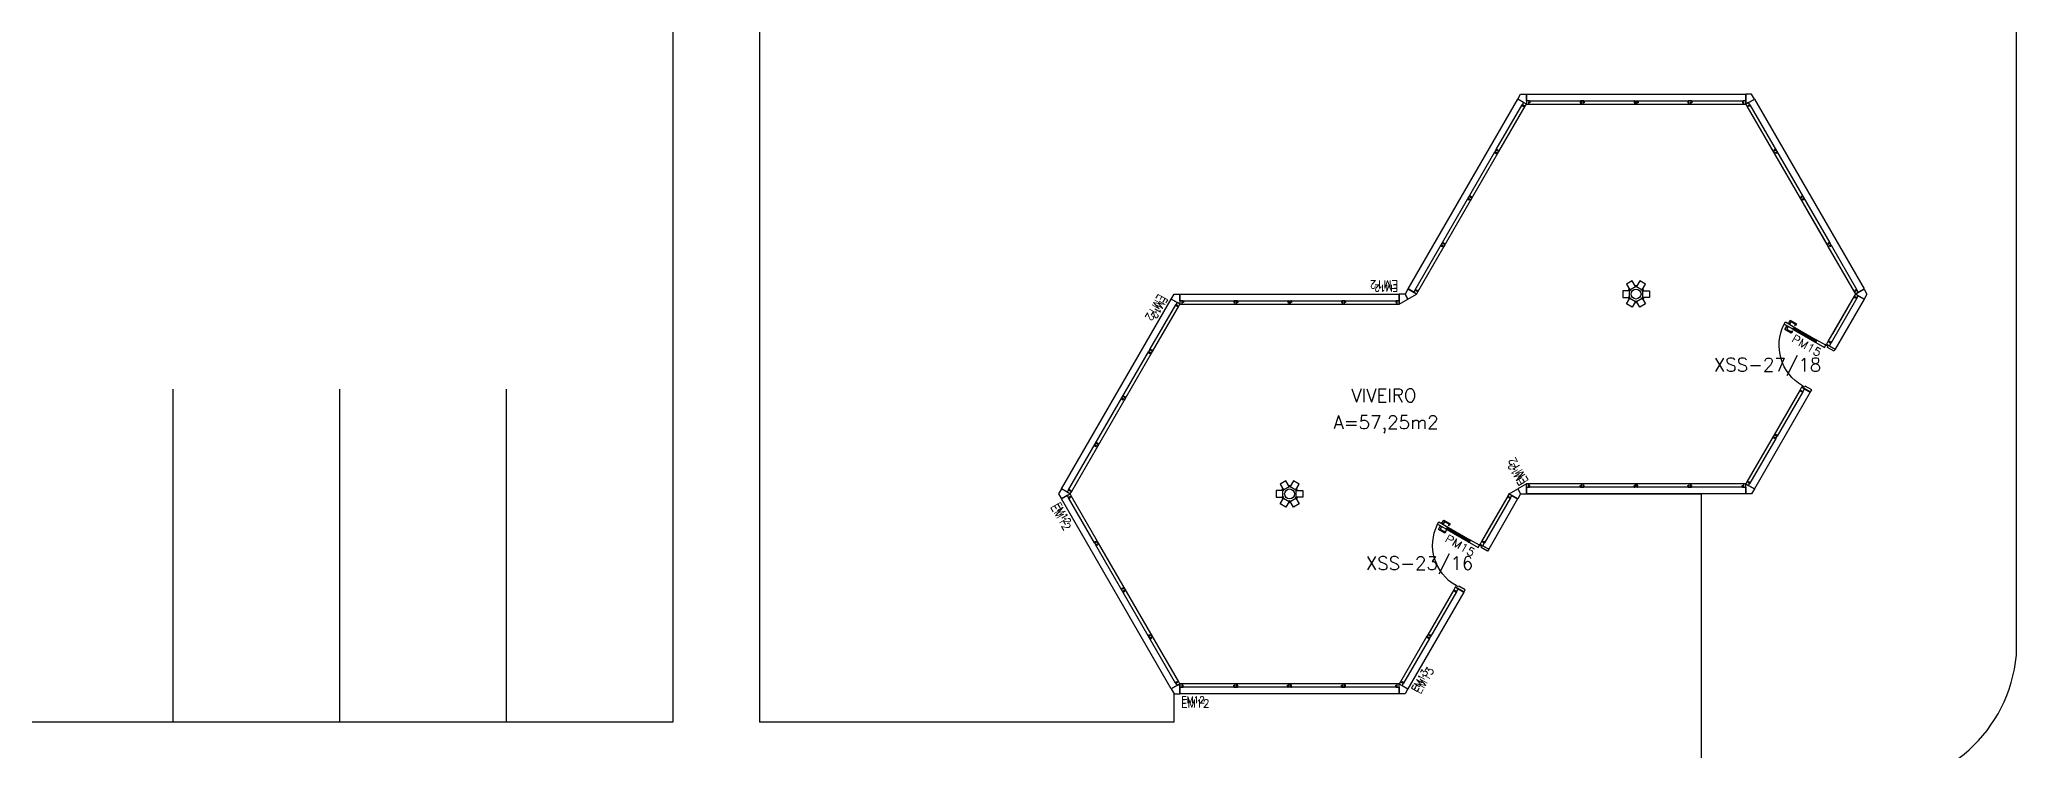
# Model space of a CAD drawing. Header units: millimetres. Extents: x 2046 to 2564, y 885 to 1120.
# Drawn here: x 2186.54 to 2216.19, y 933.93 to 944.6 of the extents above; entities that cross this region are included whole.
import ezdxf

# ---------------------------------------------------------------- set-up
doc = ezdxf.new("R2010")
doc.units = ezdxf.units.MM
doc.header["$LTSCALE"] = 10
for name, color, linetype in [('AR-ALV', 2, 'Continuous'), ('AR-CALÇADA', 1, 'Continuous'), ('AR-ESQ-MONT', 3, 'Continuous'), ('AR-ESTACIONAMENTO', 1, 'Continuous'), ('AR-ESTMA-C', 3, 'Continuous'), ('AR-PEITORIL', 1, 'Continuous'), ('AR-PORTA', 1, 'Continuous'), ('BGR- VISTA', 12, 'Continuous'), ('DT-ESQ-MARCO-C', 1, 'Continuous'), ('DT-ESQ-MARCO-V2', 2, 'Continuous'), ('DT-TXTESQ', 2, 'Continuous'), ('DT-TXTMOD', 1, 'Continuous'), ('ENDEREÇO', 2, 'Continuous'), ('maçaneta', 1, 'Continuous'), ('mov', 1, 'Continuous'), ('PM-FOLHA-C', 2, 'Continuous'), ('PM-FOLHA-V', 1, 'Continuous'), ('PM-FOLHA-V2', 2, 'Continuous'), ('PM-HATCH', 253, 'Continuous'), ('PM-TELA-CORTE', 2, 'Continuous'), ('PM-TXT', 2, 'Continuous'), ('Área', 2, 'Continuous')]:
    doc.layers.add(name, color=color, linetype=linetype)
doc.styles.add('S10', font='simplex.shx', dxfattribs={"height": 0.1})
doc.styles.add('S12', font='simplex.shx', dxfattribs={"width": 1.1, "height": 0.12})
doc.styles.add('UNB-100', font='simplex.shx', dxfattribs={"height": 0.2})
doc.styles.add('UNB1-100', font='simplex.shx', dxfattribs={"height": 0.2})

# ---------------------------------------------------------------- blocks, each defined once
blk = doc.blocks.new('PM15')
at = {"layer": 'PM-HATCH'}
h = blk.add_hatch(dxfattribs=at)
h.set_pattern_fill('NET3', color=256, scale=0.002, angle=45, style=0)
h.set_pattern_definition([(45, (-192.2834505, -142.5754116), (-0.00449012806, 0.00449012806), []), (105, (-192.2834505, -142.5754116), (-0.006133629, -0.00164350094), []), (165, (-192.2834505, -142.5754116), (-0.00164350094, -0.006133629), [])])
h.paths.add_polyline_path([(0.04, 0.7), (0.042, 0.7), (0.042, 0.3), (0.04, 0.3)])
at = {"layer": 'maçaneta'}
for points in [[(0.015, 0.8), (-0.04, 0.8), (-0.04, 0.69), (-0.005, 0.69), (-0.005, 0.7), (-0.025, 0.7), (-0.025, 0.778, -0.414214), (-0.023, 0.78), (0.015, 0.78)], [(0.12, 0.8), (0.065, 0.8), (0.065, 0.78), (0.104, 0.78, -0.414214), (0.105, 0.778), (0.105, 0.7), (0.085, 0.7), (0.085, 0.69), (0.12, 0.69)]]:
    blk.add_lwpolyline(points, format="xyb", close=True, dxfattribs=at)
for points in [[(0.015, 0.77), (0.015, 0.81), (0.02, 0.81), (0.02, 0.77)], [(0.065, 0.77), (0.065, 0.81), (0.06, 0.81), (0.06, 0.77)]]:
    blk.add_lwpolyline(points, close=True, dxfattribs=at)
at = {"layer": 'mov'}
blk.add_arc((0.02, 0.151), 0.7, 359.9064, 86.7242, dxfattribs=at)
at = {"layer": 'PM-FOLHA-C'}
for p, q in [((0.06, 0.7), (0.04, 0.7)), ((0.04, 0.7), (0.04, 0.685)), ((0.04, 0.3), (0.04, 0.315)), ((0.06, 0.3), (0.04, 0.3))]:
    blk.add_line(p, q, dxfattribs=at)
for points in [[(0.06, 0.7), (0.06, 0.85), (0.02, 0.85), (0.02, 0.685), (0.04, 0.685)], [(0.06, 0.3), (0.06, 0.15), (0.02, 0.15), (0.02, 0.315), (0.04, 0.315)]]:
    blk.add_lwpolyline(points, dxfattribs=at)
for points in [[(0.042, 0.7), (0.06, 0.7), (0.06, 0.685), (0.042, 0.685)], [(0.042, 0.315), (0.06, 0.315), (0.06, 0.3), (0.042, 0.3)]]:
    blk.add_lwpolyline(points, close=True, dxfattribs=at)
at = {"layer": 'PM-FOLHA-V'}
for p, q in [((0.02, 0.685), (0.02, 0.315)), ((0.06, 0.315), (0.06, 0.685))]:
    blk.add_line(p, q, dxfattribs=at)
at = {"layer": 'PM-FOLHA-V2'}
for points in [[(0.035, 0.11), (0.02, 0.11), (0.02, 0.15), (0, 0.15), (0, 0), (0.035, 0)], [(0.705, 0.11), (0.72, 0.11), (0.72, 0.15), (0.74, 0.15), (0.74, 0), (0.705, 0)]]:
    blk.add_lwpolyline(points, close=True, dxfattribs=at)
at = {"layer": 'PM-TELA-CORTE'}
blk.add_lwpolyline([(0.04, 0.7), (0.042, 0.7), (0.042, 0.3), (0.04, 0.3)], close=True, dxfattribs=at)
at = {"layer": 'PM-TXT', "style": 'S12', "width": 1.1}
blk.add_attdef('PM', (0.207, 0.157), '', height=0.12, rotation=90, dxfattribs=at)

msp = doc.modelspace()

# ---------------------------------------------------------------- linework, layer by layer
at = {"layer": 'AR-ALV'}
for p, q in [((2208.026, 942.224), (2208.001, 942.181)), ((2212.938, 942.224), (2212.963, 942.181)), ((2202.83, 939.224), (2202.805, 939.181)), ((2210.457, 937.927), (2210.507, 937.927)), ((2205.261, 934.927), (2205.311, 934.927))]:
    msp.add_line(p, q, dxfattribs=at)
at = {"layer": 'AR-CALÇADA'}
for p, q in [((2216.188, 935.356), (2216.187, 961.594)), ((2197.336, 947.652), (2197.336, 934.352)), ((2196.036, 946.352), (2196.036, 934.352)), ((2208.75, 937.777), (2211.463, 937.777)), ((2208.75, 937.777), (2211.458, 937.777)), ((2211.463, 933.365), (2211.463, 937.777)), ((2203.554, 934.352), (2203.554, 934.777)), ((2196.036, 934.352), (2176.036, 934.352)), ((2203.554, 934.352), (2197.336, 934.352))]:
    msp.add_line(p, q, dxfattribs=at)
msp.add_arc((2213.998, 935.565), 2.2, 270, 354.5389, dxfattribs=at)
at = {"layer": 'AR-ESQ-MONT'}
for points in [[(2208.75, 943.777), (2208.837, 943.777), (2208.837, 943.627), (2208.707, 943.702)], [(2212.127, 943.627), (2212.257, 943.702), (2212.214, 943.777), (2212.127, 943.777)], [(2203.554, 940.777), (2203.64, 940.777), (2203.64, 940.627), (2203.511, 940.702)], [(2206.931, 940.627), (2207.061, 940.702), (2207.018, 940.777), (2206.931, 940.777)], [(2207.018, 940.777), (2207.061, 940.702), (2207.191, 940.777), (2207.061, 940.852)], [(2213.946, 940.777), (2213.903, 940.702), (2213.773, 940.777), (2213.903, 940.852)], [(2208.75, 937.777), (2208.837, 937.777), (2208.837, 937.927), (2208.707, 937.852)], [(2212.127, 937.927), (2212.257, 937.852), (2212.214, 937.777), (2212.127, 937.777)], [(2201.822, 937.777), (2201.865, 937.702), (2201.995, 937.777), (2201.865, 937.852)], [(2208.75, 937.777), (2208.707, 937.702), (2208.577, 937.777), (2208.707, 937.852)], [(2203.554, 934.777), (2203.64, 934.777), (2203.64, 934.927), (2203.511, 934.852)], [(2206.931, 934.927), (2207.061, 934.852), (2207.018, 934.777), (2206.931, 934.777)]]:
    msp.add_lwpolyline(points, close=True, dxfattribs=at)
at = {"layer": 'AR-ESTACIONAMENTO'}
for p, q in [((2188.536, 939.352), (2188.536, 934.352)), ((2191.036, 939.352), (2191.036, 934.352)), ((2193.536, 939.352), (2193.536, 934.352))]:
    msp.add_line(p, q, dxfattribs=at)
at = {"layer": 'AR-ESTMA-C'}
for p, q in [((2210.467, 940.903), (2210.497, 940.903)), ((2210.467, 940.651), (2210.497, 940.651)), ((2205.271, 937.903), (2205.301, 937.903)), ((2205.271, 937.651), (2205.301, 937.651))]:
    msp.add_line(p, q, dxfattribs=at)
for points in [[(2210.389, 940.839), (2210.475, 940.889), (2210.425, 940.976), (2210.339, 940.926)], [(2210.489, 940.889), (2210.575, 940.839), (2210.625, 940.926), (2210.539, 940.976)], [(2210.382, 940.727), (2210.382, 940.827), (2210.282, 940.827), (2210.282, 940.727)], [(2210.389, 940.716), (2210.475, 940.666), (2210.425, 940.579), (2210.339, 940.629)], [(2210.38, 940.853), (2210.395, 940.827), (2210.365, 940.827)], [(2210.38, 940.701), (2210.395, 940.727), (2210.365, 940.727)], [(2210.489, 940.666), (2210.575, 940.716), (2210.625, 940.629), (2210.539, 940.579)], [(2210.584, 940.853), (2210.569, 940.827), (2210.599, 940.827)], [(2210.584, 940.701), (2210.569, 940.727), (2210.599, 940.727)], [(2210.582, 940.727), (2210.582, 940.827), (2210.682, 940.827), (2210.682, 940.727)], [(2205.193, 937.839), (2205.279, 937.889), (2205.229, 937.976), (2205.143, 937.926)], [(2205.293, 937.889), (2205.379, 937.839), (2205.429, 937.926), (2205.343, 937.976)], [(2205.186, 937.727), (2205.186, 937.827), (2205.086, 937.827), (2205.086, 937.727)], [(2205.193, 937.716), (2205.279, 937.666), (2205.229, 937.579), (2205.143, 937.629)], [(2205.184, 937.853), (2205.199, 937.827), (2205.169, 937.827)], [(2205.184, 937.701), (2205.199, 937.727), (2205.169, 937.727)], [(2205.293, 937.666), (2205.379, 937.716), (2205.429, 937.629), (2205.343, 937.579)], [(2205.388, 937.853), (2205.373, 937.827), (2205.403, 937.827)], [(2205.388, 937.701), (2205.373, 937.727), (2205.403, 937.727)], [(2205.386, 937.727), (2205.386, 937.827), (2205.486, 937.827), (2205.486, 937.727)]]:
    msp.add_lwpolyline(points, close=True, dxfattribs=at)
for points in [[(2210.497, 940.903), (2210.482, 940.877), (2210.467, 940.903)], [(2210.497, 940.651), (2210.482, 940.677), (2210.467, 940.651)], [(2205.301, 937.903), (2205.286, 937.877), (2205.271, 937.903)], [(2205.301, 937.651), (2205.286, 937.677), (2205.271, 937.651)]]:
    msp.add_lwpolyline(points, dxfattribs=at)
for centre in [(2210.482, 940.777), (2205.286, 937.777)]:
    msp.add_circle(centre, 0.075, dxfattribs=at)
at = {"layer": 'AR-PEITORIL', "ltscale": 0.1}
for p, q in [((2207.062, 940.853), (2208.707, 943.702)), ((2208.793, 943.652), (2208.707, 943.702)), ((2208.837, 943.777), (2212.127, 943.777)), ((2208.837, 943.677), (2208.837, 943.777)), ((2212.127, 943.677), (2212.127, 943.777)), ((2212.171, 943.652), (2212.257, 943.702)), ((2212.257, 943.702), (2213.902, 940.853)), ((2201.866, 937.853), (2203.511, 940.702)), ((2203.597, 940.652), (2203.511, 940.702)), ((2203.641, 940.777), (2206.931, 940.777)), ((2203.641, 940.677), (2203.641, 940.777)), ((2206.931, 940.677), (2206.931, 940.777)), ((2207.148, 940.803), (2207.062, 940.853)), ((2213.902, 940.702), (2213.469, 939.95)), ((2213.816, 940.803), (2213.902, 940.853)), ((2213.816, 940.752), (2213.902, 940.702)), ((2213.382, 940), (2213.469, 939.95)), ((2213.095, 939.303), (2212.257, 937.852)), ((2213.008, 939.353), (2213.095, 939.303)), ((2212.171, 937.902), (2212.257, 937.852)), ((2201.952, 937.752), (2201.865, 937.702)), ((2203.51, 934.853), (2201.865, 937.702)), ((2201.952, 937.803), (2201.866, 937.853)), ((2208.706, 937.702), (2208.272, 936.95)), ((2208.62, 937.752), (2208.706, 937.702)), ((2208.837, 937.877), (2208.837, 937.777)), ((2212.127, 937.777), (2208.837, 937.777)), ((2212.127, 937.877), (2212.127, 937.777)), ((2208.186, 937), (2208.272, 936.95)), ((2207.899, 936.303), (2207.061, 934.852)), ((2207.812, 936.353), (2207.899, 936.303)), ((2203.597, 934.903), (2203.51, 934.853)), ((2203.64, 934.877), (2203.64, 934.777)), ((2206.93, 934.777), (2203.64, 934.777)), ((2206.93, 934.877), (2206.93, 934.777)), ((2206.975, 934.902), (2207.061, 934.852))]:
    msp.add_line(p, q, dxfattribs=at)
at = {"layer": 'BGR- VISTA'}
for p, q in [((2212.988, 942.137), (2213.773, 940.777)), ((2213.773, 940.777), (2213.427, 940.177)), ((2208.577, 937.777), (2208.23, 937.177))]:
    msp.add_line(p, q, dxfattribs=at)
at = {"layer": 'DT-ESQ-MARCO-C', "ltscale": 0.1}
for p, q in [((2213.361, 940.063), (2213.339, 940.025)), ((2213.339, 940.025), (2213.382, 940)), ((2213.393, 940.045), (2213.361, 940.063)), ((2213.382, 940), (2213.407, 940.044)), ((2213.401, 940.059), (2213.393, 940.045)), ((2213.403, 940.057), (2213.401, 940.059)), ((2212.965, 939.378), (2212.943, 939.34)), ((2212.943, 939.34), (2212.975, 939.321)), ((2212.965, 939.378), (2213.008, 939.353)), ((2212.975, 939.321), (2212.967, 939.308)), ((2212.967, 939.308), (2212.97, 939.306)), ((2212.983, 939.31), (2213.008, 939.353)), ((2213.084, 939.309), (2213.052, 939.328)), ((2213.095, 939.303), (2213.084, 939.309)), ((2208.165, 937.063), (2208.143, 937.025)), ((2208.143, 937.025), (2208.186, 937)), ((2208.197, 937.045), (2208.165, 937.063)), ((2208.186, 937), (2208.211, 937.044)), ((2208.205, 937.059), (2208.197, 937.045)), ((2208.207, 937.057), (2208.205, 937.059)), ((2207.769, 936.378), (2207.747, 936.34)), ((2207.747, 936.34), (2207.779, 936.321)), ((2207.769, 936.378), (2207.812, 936.353)), ((2207.779, 936.321), (2207.771, 936.308)), ((2207.771, 936.308), (2207.773, 936.306)), ((2207.787, 936.31), (2207.812, 936.353)), ((2207.887, 936.309), (2207.855, 936.328)), ((2207.899, 936.303), (2207.887, 936.309))]:
    msp.add_line(p, q, dxfattribs=at)
for points in [[(2208.773, 943.617, 0.414214), (2208.777, 943.604), (2208.779, 943.602), (2208.787, 943.616), (2208.819, 943.597), (2208.837, 943.627), (2208.793, 943.652)], [(2208.837, 943.677), (2208.837, 943.627), (2208.872, 943.627), (2208.872, 943.664), (2208.888, 943.664), (2208.888, 943.667, 0.414214), (2208.878, 943.677)], [(2209.655, 943.677, 0.414214), (2209.645, 943.667), (2209.645, 943.664), (2209.661, 943.664), (2209.661, 943.627), (2209.689, 943.627), (2209.689, 943.664), (2209.705, 943.664), (2209.705, 943.667, 0.414214), (2209.695, 943.677)], [(2211.27, 943.677, 0.414214), (2211.26, 943.667), (2211.26, 943.664), (2211.276, 943.664), (2211.276, 943.627), (2211.304, 943.627), (2211.304, 943.664), (2211.32, 943.664), (2211.32, 943.667, 0.414214), (2211.31, 943.677)], [(2212.087, 943.677, 0.414214), (2212.077, 943.667), (2212.077, 943.664), (2212.092, 943.664), (2212.092, 943.627), (2212.127, 943.627), (2212.127, 943.677)], [(2212.171, 943.652), (2212.127, 943.627), (2212.145, 943.597), (2212.177, 943.616), (2212.185, 943.602), (2212.187, 943.604, 0.414214), (2212.191, 943.617)], [(2208.365, 942.91, 0.414214), (2208.368, 942.896), (2208.371, 942.895), (2208.379, 942.908), (2208.411, 942.89), (2208.425, 942.914), (2208.393, 942.933), (2208.401, 942.947), (2208.398, 942.948, 0.414214), (2208.385, 942.944)], [(2212.58, 942.944, 0.414214), (2212.566, 942.948), (2212.563, 942.947), (2212.571, 942.933), (2212.539, 942.914), (2212.553, 942.89), (2212.585, 942.908), (2212.593, 942.895), (2212.596, 942.896, 0.414214), (2212.6, 942.91)], [(2207.557, 941.511, 0.414214), (2207.561, 941.497), (2207.563, 941.496), (2207.571, 941.51), (2207.603, 941.491), (2207.617, 941.516), (2207.585, 941.534), (2207.593, 941.548), (2207.591, 941.549, 0.414214), (2207.577, 941.546)], [(2213.387, 941.546, 0.414214), (2213.373, 941.549), (2213.371, 941.548), (2213.379, 941.534), (2213.347, 941.516), (2213.361, 941.491), (2213.393, 941.51), (2213.401, 941.496), (2213.403, 941.497, 0.414214), (2213.407, 941.511)], [(2203.577, 940.617, 0.414214), (2203.581, 940.604), (2203.583, 940.602), (2203.591, 940.616), (2203.623, 940.597), (2203.64, 940.627), (2203.597, 940.652)], [(2203.641, 940.677), (2203.641, 940.627), (2203.676, 940.627), (2203.676, 940.664), (2203.692, 940.664), (2203.692, 940.667, 0.414214), (2203.682, 940.677)], [(2204.459, 940.677, 0.414214), (2204.449, 940.667), (2204.449, 940.664), (2204.465, 940.664), (2204.465, 940.627), (2204.493, 940.627), (2204.493, 940.664), (2204.509, 940.664), (2204.509, 940.667, 0.414214), (2204.499, 940.677)], [(2206.074, 940.677, 0.414214), (2206.064, 940.667), (2206.064, 940.664), (2206.08, 940.664), (2206.08, 940.627), (2206.108, 940.627), (2206.108, 940.664), (2206.124, 940.664), (2206.124, 940.667, 0.414214), (2206.114, 940.677)], [(2206.891, 940.677, 0.414214), (2206.881, 940.667), (2206.881, 940.664), (2206.896, 940.664), (2206.896, 940.627), (2206.931, 940.627), (2206.931, 940.677)], [(2207.148, 940.803), (2207.192, 940.778), (2207.209, 940.808), (2207.177, 940.827), (2207.185, 940.84), (2207.182, 940.842, 0.414214), (2207.169, 940.838)], [(2213.796, 940.838, 0.414214), (2213.782, 940.842), (2213.779, 940.84), (2213.787, 940.827), (2213.755, 940.808), (2213.772, 940.778), (2213.816, 940.803)], [(2213.816, 940.752), (2213.772, 940.777), (2213.755, 940.746), (2213.787, 940.728), (2213.779, 940.714), (2213.782, 940.713, 0.414214), (2213.796, 940.717)], [(2203.168, 939.91, 0.414214), (2203.172, 939.896), (2203.175, 939.895), (2203.183, 939.908), (2203.215, 939.89), (2203.229, 939.914), (2203.197, 939.933), (2203.205, 939.947), (2203.202, 939.948, 0.414214), (2203.188, 939.944)], [(2202.361, 938.511, 0.414214), (2202.365, 938.497), (2202.367, 938.496), (2202.375, 938.51), (2202.407, 938.491), (2202.421, 938.516), (2202.389, 938.534), (2202.397, 938.548), (2202.395, 938.549, 0.414214), (2202.381, 938.546)], [(2212.6, 938.645, 0.414214), (2212.596, 938.659), (2212.593, 938.66), (2212.585, 938.646), (2212.553, 938.665), (2212.539, 938.641), (2212.571, 938.622), (2212.563, 938.608), (2212.566, 938.607, 0.414214), (2212.58, 938.61)], [(2208.877, 937.877, 0.414214), (2208.887, 937.887), (2208.887, 937.89), (2208.872, 937.89), (2208.872, 937.927), (2208.837, 937.927), (2208.837, 937.877)], [(2209.694, 937.877, 0.414214), (2209.704, 937.887), (2209.704, 937.89), (2209.688, 937.89), (2209.688, 937.927), (2209.66, 937.927), (2209.66, 937.89), (2209.644, 937.89), (2209.644, 937.887, 0.414214), (2209.654, 937.877)], [(2211.309, 937.877, 0.414214), (2211.319, 937.887), (2211.319, 937.89), (2211.303, 937.89), (2211.303, 937.927), (2211.275, 937.927), (2211.275, 937.89), (2211.259, 937.89), (2211.259, 937.887, 0.414214), (2211.269, 937.877)], [(2212.127, 937.877), (2212.127, 937.927), (2212.092, 937.927), (2212.092, 937.89), (2212.076, 937.89), (2212.076, 937.887, 0.414214), (2212.086, 937.877)], [(2212.191, 937.937, 0.414214), (2212.187, 937.951), (2212.185, 937.953), (2212.177, 937.939), (2212.145, 937.958), (2212.127, 937.927), (2212.171, 937.902)], [(2201.952, 937.803), (2201.995, 937.778), (2202.013, 937.808), (2201.981, 937.827), (2201.989, 937.84), (2201.986, 937.842, 0.414214), (2201.972, 937.838)], [(2201.972, 937.717, 0.414214), (2201.986, 937.714), (2201.988, 937.715), (2201.98, 937.729), (2202.012, 937.747), (2201.995, 937.777), (2201.952, 937.752)], [(2208.62, 937.752), (2208.576, 937.777), (2208.559, 937.746), (2208.591, 937.728), (2208.583, 937.714), (2208.586, 937.713, 0.414214), (2208.599, 937.717)], [(2202.38, 937.01, 0.414214), (2202.394, 937.006), (2202.397, 937.008), (2202.389, 937.021), (2202.421, 937.04), (2202.407, 937.064), (2202.375, 937.046), (2202.367, 937.06), (2202.364, 937.058, 0.414214), (2202.36, 937.044)], [(2203.188, 935.611, 0.414214), (2203.202, 935.607), (2203.204, 935.609), (2203.196, 935.623), (2203.228, 935.641), (2203.214, 935.666), (2203.182, 935.647), (2203.174, 935.661), (2203.172, 935.659, 0.414214), (2203.168, 935.646)], [(2207.403, 935.645, 0.414214), (2207.4, 935.659), (2207.397, 935.66), (2207.389, 935.646), (2207.357, 935.665), (2207.343, 935.641), (2207.375, 935.622), (2207.367, 935.608), (2207.37, 935.607, 0.414214), (2207.383, 935.61)], [(2203.597, 934.903), (2203.64, 934.928), (2203.622, 934.958), (2203.59, 934.94), (2203.583, 934.953), (2203.58, 934.952, 0.414214), (2203.576, 934.938)], [(2206.995, 934.937, 0.414214), (2206.991, 934.951), (2206.989, 934.953), (2206.981, 934.939), (2206.949, 934.958), (2206.931, 934.927), (2206.975, 934.902)], [(2203.681, 934.877, 0.414214), (2203.691, 934.887), (2203.691, 934.89), (2203.675, 934.89), (2203.675, 934.927), (2203.64, 934.927), (2203.64, 934.877)], [(2204.498, 934.877, 0.414214), (2204.508, 934.887), (2204.508, 934.89), (2204.492, 934.89), (2204.492, 934.927), (2204.464, 934.927), (2204.464, 934.89), (2204.448, 934.89), (2204.448, 934.887, 0.414214), (2204.458, 934.877)], [(2206.113, 934.877, 0.414214), (2206.123, 934.887), (2206.123, 934.89), (2206.107, 934.89), (2206.107, 934.927), (2206.079, 934.927), (2206.079, 934.89), (2206.063, 934.89), (2206.063, 934.887, 0.414214), (2206.073, 934.877)], [(2206.93, 934.877), (2206.93, 934.927), (2206.895, 934.927), (2206.895, 934.89), (2206.88, 934.89), (2206.88, 934.887, 0.414214), (2206.89, 934.877)]]:
    msp.add_lwpolyline(points, format="xyb", close=True, dxfattribs=at)
for points in [[(2208.793, 943.594), (2208.8, 943.607), (2208.787, 943.615), (2208.78, 943.602)], [(2208.888, 943.649), (2208.873, 943.649), (2208.873, 943.664), (2208.888, 943.664)], [(2209.645, 943.649), (2209.66, 943.649), (2209.66, 943.664), (2209.645, 943.664)], [(2209.704, 943.649), (2209.689, 943.649), (2209.689, 943.664), (2209.704, 943.664)], [(2210.453, 943.649), (2210.468, 943.649), (2210.468, 943.664), (2210.453, 943.664)], [(2210.512, 943.649), (2210.497, 943.649), (2210.497, 943.664), (2210.512, 943.664)], [(2211.26, 943.649), (2211.275, 943.649), (2211.275, 943.664), (2211.26, 943.664)], [(2211.319, 943.649), (2211.304, 943.649), (2211.304, 943.664), (2211.319, 943.664)], [(2212.077, 943.649), (2212.092, 943.649), (2212.092, 943.664), (2212.077, 943.664)], [(2212.171, 943.594), (2212.164, 943.607), (2212.177, 943.615), (2212.184, 943.602)], [(2208.414, 942.938), (2208.406, 942.925), (2208.393, 942.933), (2208.401, 942.946)], [(2212.55, 942.938), (2212.558, 942.925), (2212.571, 942.933), (2212.563, 942.946)], [(2208.384, 942.887), (2208.392, 942.9), (2208.379, 942.908), (2208.371, 942.895)], [(2212.58, 942.887), (2212.572, 942.9), (2212.585, 942.908), (2212.593, 942.895)], [(2207.981, 942.188), (2207.988, 942.201), (2207.975, 942.208), (2207.968, 942.195)], [(2208.01, 942.239), (2208.003, 942.226), (2207.99, 942.234), (2207.997, 942.247)], [(2212.954, 942.239), (2212.961, 942.226), (2212.974, 942.234), (2212.967, 942.247)], [(2212.983, 942.188), (2212.976, 942.201), (2212.989, 942.208), (2212.996, 942.195)], [(2207.577, 941.489), (2207.584, 941.502), (2207.571, 941.509), (2207.564, 941.496)], [(2207.606, 941.54), (2207.599, 941.527), (2207.586, 941.534), (2207.593, 941.547)], [(2213.358, 941.54), (2213.365, 941.527), (2213.378, 941.534), (2213.371, 941.547)], [(2213.387, 941.489), (2213.38, 941.502), (2213.393, 941.509), (2213.4, 941.496)], [(2203.597, 940.594), (2203.604, 940.607), (2203.591, 940.615), (2203.584, 940.602)], [(2203.692, 940.649), (2203.677, 940.649), (2203.677, 940.664), (2203.692, 940.664)], [(2204.449, 940.649), (2204.464, 940.649), (2204.464, 940.664), (2204.449, 940.664)], [(2204.508, 940.649), (2204.493, 940.649), (2204.493, 940.664), (2204.508, 940.664)], [(2205.257, 940.649), (2205.272, 940.649), (2205.272, 940.664), (2205.257, 940.664)], [(2205.316, 940.649), (2205.301, 940.649), (2205.301, 940.664), (2205.316, 940.664)], [(2206.064, 940.649), (2206.079, 940.649), (2206.079, 940.664), (2206.064, 940.664)], [(2206.123, 940.649), (2206.108, 940.649), (2206.108, 940.664), (2206.123, 940.664)], [(2206.881, 940.649), (2206.896, 940.649), (2206.896, 940.664), (2206.881, 940.664)], [(2207.198, 940.833), (2207.191, 940.82), (2207.178, 940.827), (2207.185, 940.84)], [(2213.766, 940.833), (2213.773, 940.82), (2213.786, 940.827), (2213.779, 940.84)], [(2213.766, 940.722), (2213.773, 940.735), (2213.786, 940.728), (2213.779, 940.715)], [(2213.387, 940.066), (2213.38, 940.053), (2213.393, 940.046), (2213.4, 940.059)], [(2203.188, 939.887), (2203.196, 939.9), (2203.183, 939.908), (2203.175, 939.895)], [(2203.218, 939.938), (2203.21, 939.925), (2203.197, 939.933), (2203.205, 939.946)], [(2202.785, 939.188), (2202.792, 939.201), (2202.779, 939.208), (2202.772, 939.195)], [(2202.814, 939.239), (2202.807, 939.226), (2202.794, 939.234), (2202.801, 939.247)], [(2212.954, 939.316), (2212.961, 939.329), (2212.974, 939.321), (2212.967, 939.308)], [(2202.381, 938.489), (2202.388, 938.502), (2202.375, 938.509), (2202.368, 938.496)], [(2202.41, 938.54), (2202.403, 938.527), (2202.39, 938.534), (2202.397, 938.547)], [(2212.55, 938.616), (2212.558, 938.629), (2212.571, 938.622), (2212.563, 938.609)], [(2212.58, 938.667), (2212.572, 938.654), (2212.585, 938.647), (2212.593, 938.66)], [(2208.887, 937.906), (2208.872, 937.906), (2208.872, 937.891), (2208.887, 937.891)], [(2209.645, 937.906), (2209.66, 937.906), (2209.66, 937.891), (2209.645, 937.891)], [(2209.704, 937.906), (2209.689, 937.906), (2209.689, 937.891), (2209.704, 937.891)], [(2210.452, 937.906), (2210.467, 937.906), (2210.467, 937.891), (2210.452, 937.891)], [(2210.511, 937.906), (2210.496, 937.906), (2210.496, 937.891), (2210.511, 937.891)], [(2211.26, 937.906), (2211.275, 937.906), (2211.275, 937.891), (2211.26, 937.891)], [(2211.319, 937.906), (2211.304, 937.906), (2211.304, 937.891), (2211.319, 937.891)], [(2212.076, 937.906), (2212.091, 937.906), (2212.091, 937.891), (2212.076, 937.891)], [(2212.171, 937.96), (2212.164, 937.947), (2212.177, 937.94), (2212.184, 937.953)], [(2202.002, 937.723), (2201.994, 937.736), (2201.981, 937.728), (2201.989, 937.715)], [(2202.002, 937.833), (2201.995, 937.82), (2201.982, 937.827), (2201.989, 937.84)], [(2208.57, 937.722), (2208.577, 937.735), (2208.59, 937.728), (2208.583, 937.715)], [(2202.38, 937.067), (2202.388, 937.054), (2202.375, 937.046), (2202.367, 937.059)], [(2202.41, 937.016), (2202.402, 937.029), (2202.389, 937.021), (2202.397, 937.008)], [(2208.191, 937.066), (2208.183, 937.053), (2208.196, 937.046), (2208.204, 937.059)], [(2202.784, 936.368), (2202.792, 936.355), (2202.779, 936.347), (2202.771, 936.36)], [(2202.814, 936.316), (2202.806, 936.329), (2202.793, 936.322), (2202.801, 936.309)], [(2207.758, 936.316), (2207.765, 936.329), (2207.778, 936.321), (2207.771, 936.308)], [(2203.188, 935.668), (2203.195, 935.655), (2203.182, 935.648), (2203.175, 935.661)], [(2203.217, 935.617), (2203.21, 935.63), (2203.197, 935.623), (2203.204, 935.61)], [(2207.354, 935.616), (2207.361, 935.629), (2207.374, 935.622), (2207.367, 935.609)], [(2207.383, 935.667), (2207.376, 935.654), (2207.389, 935.647), (2207.396, 935.66)], [(2203.596, 934.961), (2203.604, 934.948), (2203.591, 934.941), (2203.583, 934.954)], [(2206.975, 934.96), (2206.968, 934.947), (2206.981, 934.94), (2206.988, 934.953)], [(2203.691, 934.906), (2203.676, 934.906), (2203.676, 934.891), (2203.691, 934.891)], [(2204.448, 934.906), (2204.463, 934.906), (2204.463, 934.891), (2204.448, 934.891)], [(2204.507, 934.906), (2204.492, 934.906), (2204.492, 934.891), (2204.507, 934.891)], [(2205.256, 934.906), (2205.271, 934.906), (2205.271, 934.891), (2205.256, 934.891)], [(2205.315, 934.906), (2205.3, 934.906), (2205.3, 934.891), (2205.315, 934.891)], [(2206.063, 934.906), (2206.078, 934.906), (2206.078, 934.891), (2206.063, 934.891)], [(2206.122, 934.906), (2206.107, 934.906), (2206.107, 934.891), (2206.122, 934.891)], [(2206.88, 934.906), (2206.895, 934.906), (2206.895, 934.891), (2206.88, 934.891)]]:
    msp.add_lwpolyline(points, close=True, dxfattribs=at)
for points in [[(2210.462, 943.677, 0.414214), (2210.452, 943.667), (2210.452, 943.664), (2210.468, 943.664), (2210.468, 943.627), (2210.496, 943.627), (2210.496, 943.664), (2210.512, 943.664), (2210.512, 943.667, 0.414214), (2210.502, 943.677)], [(2207.961, 942.21, 0.414214), (2207.964, 942.197), (2207.967, 942.195), (2207.975, 942.209), (2208.007, 942.191), (2208.021, 942.215), (2207.989, 942.233), (2207.997, 942.247), (2207.994, 942.249, 0.414214), (2207.981, 942.245)], [(2212.983, 942.245, 0.414214), (2212.97, 942.249), (2212.967, 942.247), (2212.975, 942.233), (2212.943, 942.215), (2212.957, 942.191), (2212.989, 942.209), (2212.997, 942.195), (2213, 942.197, 0.414214), (2213.003, 942.21)], [(2205.266, 940.677, 0.414214), (2205.256, 940.667), (2205.256, 940.664), (2205.272, 940.664), (2205.272, 940.627), (2205.3, 940.627), (2205.3, 940.664), (2205.316, 940.664), (2205.316, 940.667, 0.414214), (2205.306, 940.677)], [(2202.765, 939.21, 0.414214), (2202.768, 939.197), (2202.771, 939.195), (2202.779, 939.209), (2202.811, 939.191), (2202.825, 939.215), (2202.793, 939.233), (2202.801, 939.247), (2202.798, 939.249, 0.414214), (2202.785, 939.245)], [(2210.502, 937.877, 0.414214), (2210.512, 937.887), (2210.512, 937.89), (2210.496, 937.89), (2210.496, 937.927), (2210.468, 937.927), (2210.468, 937.89), (2210.452, 937.89), (2210.452, 937.887, 0.414214), (2210.462, 937.877)], [(2202.784, 936.31, 0.414214), (2202.798, 936.307), (2202.8, 936.308), (2202.792, 936.322), (2202.824, 936.341), (2202.81, 936.365), (2202.778, 936.346), (2202.77, 936.36), (2202.768, 936.359, 0.414214), (2202.764, 936.345)], [(2205.305, 934.877, 0.414214), (2205.315, 934.887), (2205.315, 934.89), (2205.299, 934.89), (2205.299, 934.927), (2205.271, 934.927), (2205.271, 934.89), (2205.255, 934.89), (2205.255, 934.887, 0.414214), (2205.265, 934.877)]]:
    msp.add_lwpolyline(points, format="xyb", dxfattribs=at)
for centre, start, end in [((2213.398, 940.049), 330, 60), ((2212.975, 939.315), 240, 330), ((2208.202, 937.049), 330, 60), ((2207.778, 936.315), 240, 330)]:
    msp.add_arc(centre, 0.01, start, end, dxfattribs=at)
at = {"layer": 'DT-ESQ-MARCO-V2', "ltscale": 0.1}
for p, q in [((2208.385, 942.944), (2208.773, 943.617)), ((2208.425, 942.914), (2208.819, 943.597)), ((2208.872, 943.627), (2211.276, 943.627)), ((2208.878, 943.677), (2211.27, 943.677)), ((2211.304, 943.627), (2212.092, 943.627)), ((2211.31, 943.677), (2212.086, 943.677)), ((2212.145, 943.597), (2213.347, 941.516)), ((2212.191, 943.617), (2213.387, 941.546)), ((2207.169, 940.838), (2208.365, 942.91)), ((2207.209, 940.808), (2208.411, 942.89)), ((2213.361, 941.491), (2213.755, 940.808)), ((2213.407, 941.511), (2213.795, 940.839)), ((2203.188, 939.944), (2203.577, 940.617)), ((2203.229, 939.914), (2203.623, 940.597)), ((2203.676, 940.627), (2206.08, 940.627)), ((2203.682, 940.677), (2206.074, 940.677)), ((2206.108, 940.627), (2206.896, 940.627)), ((2206.114, 940.677), (2206.89, 940.677)), ((2213.755, 940.746), (2213.361, 940.063)), ((2213.796, 940.717), (2213.407, 940.044)), ((2201.972, 937.838), (2203.168, 939.91)), ((2202.013, 937.808), (2203.215, 939.89)), ((2212.943, 939.34), (2212.553, 938.665)), ((2212.983, 939.31), (2212.6, 938.645)), ((2212.539, 938.641), (2212.145, 937.958)), ((2212.58, 938.61), (2212.191, 937.938)), ((2209.66, 937.927), (2208.872, 937.927)), ((2212.092, 937.927), (2209.688, 937.927)), ((2202.36, 937.044), (2201.972, 937.717)), ((2202.407, 937.064), (2202.012, 937.747)), ((2208.559, 937.746), (2208.165, 937.063)), ((2208.599, 937.717), (2208.211, 937.044)), ((2209.654, 937.877), (2208.878, 937.877)), ((2212.086, 937.877), (2209.694, 937.877)), ((2203.622, 934.958), (2202.421, 937.04)), ((2203.576, 934.938), (2202.38, 937.01)), ((2207.747, 936.34), (2207.357, 935.665)), ((2207.787, 936.31), (2207.403, 935.645)), ((2207.343, 935.641), (2206.949, 934.958)), ((2207.383, 935.61), (2206.995, 934.938)), ((2204.464, 934.927), (2203.675, 934.927)), ((2204.458, 934.877), (2203.681, 934.877)), ((2206.895, 934.927), (2204.492, 934.927)), ((2206.89, 934.877), (2204.498, 934.877))]:
    msp.add_line(p, q, dxfattribs=at)

# ---------------------------------------------------------------- block references
at = {"layer": 'AR-PORTA'}
ref = msp.add_blockref('PM15', (2213.469, 939.95), dxfattribs=dict(at, xscale=-1, rotation=60.00000003060498))
ref.add_attrib('PM', 'PM15', (2212.803, 940.072), dxfattribs={"layer": 'PM-TXT', "height": 0.12, "rotation": 330, "style": 'S12', "width": 1.1})
ref = msp.add_blockref('PM15', (2208.272, 936.95), dxfattribs=dict(at, xscale=-1, rotation=60.00000003060498))
ref.add_attrib('PM', 'PM15', (2207.607, 937.072), dxfattribs={"layer": 'PM-TXT', "height": 0.12, "rotation": 330, "style": 'S12', "width": 1.1})

# ---------------------------------------------------------------- texts
at = {"layer": 'DT-TXTESQ', "ltscale": 0.1, "style": 'S12'}
for s, rotation, p in [('EM12', 180, (2206.914, 940.982)), ('EM12', 240, (2203.324, 940.79)), ('EM12', 120, (2208.875, 937.971)), ('EM12', 300, (2201.696, 937.585)), ('EM13', 60, (2207.248, 934.765))]:
    msp.add_text(s, height=0.12, rotation=rotation, dxfattribs=at).set_placement(p)
msp.add_text('EM12', height=0.12, dxfattribs=at).set_placement((2203.658, 934.572))
at = {"layer": 'DT-TXTMOD', "ltscale": 0.1, "style": 'S10', "flags": 3}
for tag, p, rotation in [('EM12', (2206.912, 940.917), 180), ('EM12', (2203.38, 940.756), 240), ('EM12', (2208.818, 937.94), 120), ('EM12', (2201.753, 937.616), 300), ('EM13', (2207.192, 934.799), 60)]:
    msp.add_attdef(tag, p, '01', height=0.1, rotation=rotation, dxfattribs=at)
msp.add_attdef('EM12', (2203.66, 934.637), '01', height=0.1, dxfattribs=at)
at = {"layer": 'ENDEREÇO', "style": 'UNB1-100'}
for s, p in [('XSS-27/18', (2211.648, 939.617)), ('XSS-23/16', (2206.429, 936.638))]:
    msp.add_text(s, height=0.2, dxfattribs=at).set_placement(p)
at = {"layer": 'Área', "style": 'UNB-100'}
for s, p in [('VIVEIRO', (2206.212, 939.156)), ('A=57,25m2', (2205.944, 938.752))]:
    msp.add_text(s, height=0.2, dxfattribs=at).set_placement(p)

doc.saveas('drawing.dxf')
